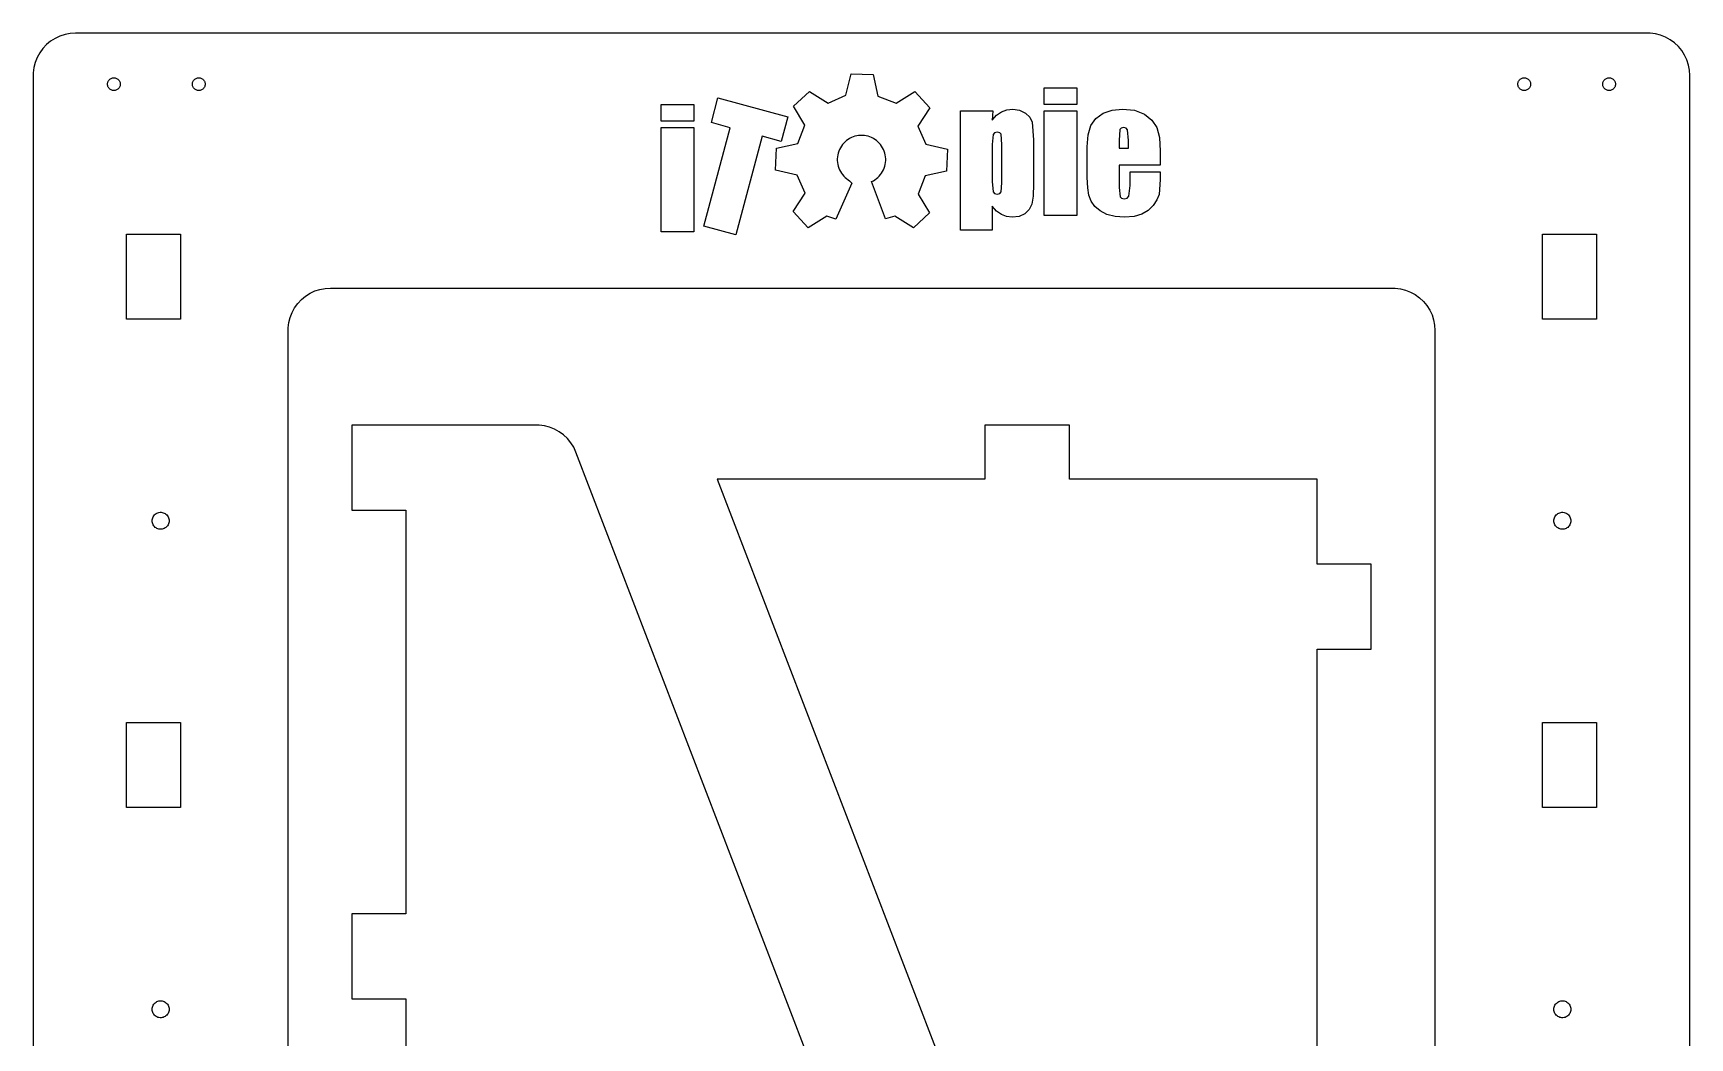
# Model space of a CAD drawing. Header units: millimetres. Extents: x -400 to 400, y 10 to 533.
# Drawn here: x -400 to -10, y 246.2 to 482.7 of the extents above; entities that cross this region are included whole.
import ezdxf

# ---------------------------------------------------------------- set-up
doc = ezdxf.new("R2010")
doc.units = ezdxf.units.MM
doc.layers.add('iTopie_plates_layer_1', color=1, linetype='Continuous')
doc.layers.add('iTopie_plates_layer_2', color=2, linetype='Continuous')

msp = doc.modelspace()

# ---------------------------------------------------------------- linework, layer by layer
at = {"layer": 'iTopie_plates_layer_1'}
for points in [[(-10, 102.7), (-10, 472.7), (-10, 472.7), (-10.0788, 473.953), (-10.0788, 473.953), (-10.3142, 475.187), (-10.3142, 475.187), (-10.7022, 476.381), (-10.7022, 476.381), (-11.2369, 477.518), (-11.2369, 477.518), (-11.9098, 478.578), (-11.9098, 478.578), (-12.7103, 479.545), (-12.7103, 479.545), (-13.6257, 480.405), (-13.6257, 480.405), (-14.6417, 481.143), (-14.6417, 481.143), (-15.7422, 481.748), (-15.7422, 481.748), (-16.9098, 482.211), (-16.9098, 482.211), (-18.1262, 482.523), (-18.1262, 482.523), (-19.3721, 482.68), (-19.3721, 482.68), (-20, 482.68), (-20, 482.68), (-20, 482.7), (-20, 482.7), (-390, 482.7), (-390, 482.7), (-391.253, 482.621), (-391.253, 482.621), (-392.487, 482.386), (-392.487, 482.386), (-393.681, 481.998), (-393.681, 481.998), (-394.818, 481.463), (-394.818, 481.463), (-395.878, 480.79), (-395.878, 480.79), (-396.845, 479.99), (-396.845, 479.99), (-397.705, 479.074), (-397.705, 479.074), (-398.443, 478.058), (-398.443, 478.058), (-399.048, 476.958), (-399.048, 476.958), (-399.511, 475.79), (-399.511, 475.79), (-399.823, 474.574), (-399.823, 474.574), (-399.98, 473.328), (-399.98, 473.328), (-399.98, 472.7), (-399.98, 472.7), (-400, 472.7), (-400, 472.7), (-400, 102.7)], [(-381.094, 469.203), (-381.281, 469.227), (-381.281, 469.227), (-381.464, 469.273), (-381.464, 469.273), (-381.639, 469.343), (-381.639, 469.343), (-381.804, 469.434), (-381.804, 469.434), (-381.956, 469.544), (-381.956, 469.544), (-382.093, 469.673), (-382.093, 469.673), (-382.214, 469.818), (-382.214, 469.818), (-382.314, 469.977), (-382.314, 469.977), (-382.395, 470.148), (-382.395, 470.148), (-382.453, 470.327), (-382.453, 470.327), (-382.488, 470.512), (-382.488, 470.512), (-382.5, 470.7), (-382.5, 470.7), (-382.488, 470.888), (-382.488, 470.888), (-382.453, 471.073), (-382.453, 471.073), (-382.395, 471.252), (-382.395, 471.252), (-382.314, 471.423), (-382.314, 471.423), (-382.214, 471.582), (-382.214, 471.582), (-382.093, 471.727), (-382.093, 471.727), (-381.956, 471.856), (-381.956, 471.856), (-381.804, 471.966), (-381.804, 471.966), (-381.639, 472.057), (-381.639, 472.057), (-381.464, 472.127), (-381.464, 472.127), (-381.281, 472.173), (-381.281, 472.173), (-381.094, 472.197), (-381.094, 472.197), (-380.906, 472.197), (-380.906, 472.197), (-380.719, 472.173), (-380.719, 472.173), (-380.536, 472.127), (-380.536, 472.127), (-380.361, 472.057), (-380.361, 472.057), (-380.196, 471.966), (-380.196, 471.966), (-380.044, 471.856), (-380.044, 471.856), (-379.907, 471.727), (-379.907, 471.727), (-379.786, 471.582), (-379.786, 471.582), (-379.686, 471.423), (-379.686, 471.423), (-379.605, 471.252), (-379.605, 471.252), (-379.547, 471.073), (-379.547, 471.073), (-379.512, 470.888), (-379.512, 470.888), (-379.5, 470.7), (-379.5, 470.7), (-379.512, 470.512), (-379.512, 470.512), (-379.547, 470.327), (-379.547, 470.327), (-379.605, 470.148), (-379.605, 470.148), (-379.686, 469.977), (-379.686, 469.977), (-379.786, 469.818), (-379.786, 469.818), (-379.907, 469.673), (-379.907, 469.673), (-380.044, 469.544), (-380.044, 469.544), (-380.196, 469.434), (-380.196, 469.434), (-380.361, 469.343), (-380.361, 469.343), (-380.536, 469.273), (-380.536, 469.273), (-380.719, 469.227), (-380.719, 469.227), (-380.906, 469.203), (-380.906, 469.203), (-381.094, 469.203)], [(-361.094, 469.203), (-361.281, 469.227), (-361.281, 469.227), (-361.464, 469.273), (-361.464, 469.273), (-361.639, 469.343), (-361.639, 469.343), (-361.804, 469.434), (-361.804, 469.434), (-361.956, 469.544), (-361.956, 469.544), (-362.093, 469.673), (-362.093, 469.673), (-362.214, 469.818), (-362.214, 469.818), (-362.314, 469.977), (-362.314, 469.977), (-362.395, 470.148), (-362.395, 470.148), (-362.453, 470.327), (-362.453, 470.327), (-362.488, 470.512), (-362.488, 470.512), (-362.5, 470.7), (-362.5, 470.7), (-362.488, 470.888), (-362.488, 470.888), (-362.453, 471.073), (-362.453, 471.073), (-362.395, 471.252), (-362.395, 471.252), (-362.314, 471.423), (-362.314, 471.423), (-362.214, 471.582), (-362.214, 471.582), (-362.093, 471.727), (-362.093, 471.727), (-361.956, 471.856), (-361.956, 471.856), (-361.804, 471.966), (-361.804, 471.966), (-361.639, 472.057), (-361.639, 472.057), (-361.464, 472.127), (-361.464, 472.127), (-361.281, 472.173), (-361.281, 472.173), (-361.094, 472.197), (-361.094, 472.197), (-360.906, 472.197), (-360.906, 472.197), (-360.719, 472.173), (-360.719, 472.173), (-360.536, 472.127), (-360.536, 472.127), (-360.361, 472.057), (-360.361, 472.057), (-360.196, 471.966), (-360.196, 471.966), (-360.044, 471.856), (-360.044, 471.856), (-359.907, 471.727), (-359.907, 471.727), (-359.786, 471.582), (-359.786, 471.582), (-359.686, 471.423), (-359.686, 471.423), (-359.605, 471.252), (-359.605, 471.252), (-359.547, 471.073), (-359.547, 471.073), (-359.512, 470.888), (-359.512, 470.888), (-359.5, 470.7), (-359.5, 470.7), (-359.512, 470.512), (-359.512, 470.512), (-359.547, 470.327), (-359.547, 470.327), (-359.605, 470.148), (-359.605, 470.148), (-359.686, 469.977), (-359.686, 469.977), (-359.786, 469.818), (-359.786, 469.818), (-359.907, 469.673), (-359.907, 469.673), (-360.044, 469.544), (-360.044, 469.544), (-360.196, 469.434), (-360.196, 469.434), (-360.361, 469.343), (-360.361, 469.343), (-360.536, 469.273), (-360.536, 469.273), (-360.719, 469.227), (-360.719, 469.227), (-360.906, 469.203), (-360.906, 469.203), (-361.094, 469.203)], [(-49.0942, 469.203), (-49.2811, 469.227), (-49.2811, 469.227), (-49.4635, 469.273), (-49.4635, 469.273), (-49.6387, 469.343), (-49.6387, 469.343), (-49.8037, 469.434), (-49.8037, 469.434), (-49.9561, 469.544), (-49.9561, 469.544), (-50.0934, 469.673), (-50.0934, 469.673), (-50.2135, 469.818), (-50.2135, 469.818), (-50.3145, 469.977), (-50.3145, 469.977), (-50.3947, 470.148), (-50.3947, 470.148), (-50.4529, 470.327), (-50.4529, 470.327), (-50.4882, 470.512), (-50.4882, 470.512), (-50.5, 470.7), (-50.5, 470.7), (-50.4882, 470.888), (-50.4882, 470.888), (-50.4529, 471.073), (-50.4529, 471.073), (-50.3947, 471.252), (-50.3947, 471.252), (-50.3145, 471.423), (-50.3145, 471.423), (-50.2135, 471.582), (-50.2135, 471.582), (-50.0934, 471.727), (-50.0934, 471.727), (-49.9561, 471.856), (-49.9561, 471.856), (-49.8037, 471.966), (-49.8037, 471.966), (-49.6387, 472.057), (-49.6387, 472.057), (-49.4635, 472.127), (-49.4635, 472.127), (-49.2811, 472.173), (-49.2811, 472.173), (-49.0942, 472.197), (-49.0942, 472.197), (-48.9058, 472.197), (-48.9058, 472.197), (-48.7189, 472.173), (-48.7189, 472.173), (-48.5365, 472.127), (-48.5365, 472.127), (-48.3613, 472.057), (-48.3613, 472.057), (-48.1963, 471.966), (-48.1963, 471.966), (-48.0439, 471.856), (-48.0439, 471.856), (-47.9066, 471.727), (-47.9066, 471.727), (-47.7865, 471.582), (-47.7865, 471.582), (-47.6855, 471.423), (-47.6855, 471.423), (-47.6053, 471.252), (-47.6053, 471.252), (-47.5471, 471.073), (-47.5471, 471.073), (-47.5118, 470.888), (-47.5118, 470.888), (-47.5, 470.7), (-47.5, 470.7), (-47.5118, 470.512), (-47.5118, 470.512), (-47.5471, 470.327), (-47.5471, 470.327), (-47.6053, 470.148), (-47.6053, 470.148), (-47.6855, 469.977), (-47.6855, 469.977), (-47.7865, 469.818), (-47.7865, 469.818), (-47.9066, 469.673), (-47.9066, 469.673), (-48.0439, 469.544), (-48.0439, 469.544), (-48.1963, 469.434), (-48.1963, 469.434), (-48.3613, 469.343), (-48.3613, 469.343), (-48.5365, 469.273), (-48.5365, 469.273), (-48.7189, 469.227), (-48.7189, 469.227), (-48.9058, 469.203), (-48.9058, 469.203), (-49.0942, 469.203)], [(-29.0942, 469.203), (-29.2811, 469.227), (-29.2811, 469.227), (-29.4635, 469.273), (-29.4635, 469.273), (-29.6387, 469.343), (-29.6387, 469.343), (-29.8037, 469.434), (-29.8037, 469.434), (-29.9561, 469.544), (-29.9561, 469.544), (-30.0935, 469.673), (-30.0935, 469.673), (-30.2135, 469.818), (-30.2135, 469.818), (-30.3145, 469.977), (-30.3145, 469.977), (-30.3947, 470.148), (-30.3947, 470.148), (-30.4529, 470.327), (-30.4529, 470.327), (-30.4882, 470.512), (-30.4882, 470.512), (-30.5, 470.7), (-30.5, 470.7), (-30.4882, 470.888), (-30.4882, 470.888), (-30.4529, 471.073), (-30.4529, 471.073), (-30.3947, 471.252), (-30.3947, 471.252), (-30.3145, 471.423), (-30.3145, 471.423), (-30.2135, 471.582), (-30.2135, 471.582), (-30.0935, 471.727), (-30.0935, 471.727), (-29.9561, 471.856), (-29.9561, 471.856), (-29.8037, 471.966), (-29.8037, 471.966), (-29.6387, 472.057), (-29.6387, 472.057), (-29.4635, 472.127), (-29.4635, 472.127), (-29.2811, 472.173), (-29.2811, 472.173), (-29.0942, 472.197), (-29.0942, 472.197), (-28.9058, 472.197), (-28.9058, 472.197), (-28.7189, 472.173), (-28.7189, 472.173), (-28.5365, 472.127), (-28.5365, 472.127), (-28.3613, 472.057), (-28.3613, 472.057), (-28.1963, 471.966), (-28.1963, 471.966), (-28.0439, 471.856), (-28.0439, 471.856), (-27.9066, 471.727), (-27.9066, 471.727), (-27.7865, 471.582), (-27.7865, 471.582), (-27.6855, 471.423), (-27.6855, 471.423), (-27.6053, 471.252), (-27.6053, 471.252), (-27.5471, 471.073), (-27.5471, 471.073), (-27.5118, 470.888), (-27.5118, 470.888), (-27.5, 470.7), (-27.5, 470.7), (-27.5118, 470.512), (-27.5118, 470.512), (-27.5471, 470.327), (-27.5471, 470.327), (-27.6053, 470.148), (-27.6053, 470.148), (-27.6855, 469.977), (-27.6855, 469.977), (-27.7865, 469.818), (-27.7865, 469.818), (-27.9066, 469.673), (-27.9066, 469.673), (-28.0439, 469.544), (-28.0439, 469.544), (-28.1963, 469.434), (-28.1963, 469.434), (-28.3613, 469.343), (-28.3613, 469.343), (-28.5365, 469.273), (-28.5365, 469.273), (-28.7189, 469.227), (-28.7189, 469.227), (-28.9058, 469.203), (-28.9058, 469.203), (-29.0942, 469.203)], [(-378, 415.4), (-378, 435.4), (-378, 435.4), (-365.3, 435.4), (-365.3, 435.4), (-365.3, 415.4), (-365.3, 415.4), (-378, 415.4)], [(-44.7, 415.4), (-44.7, 435.4), (-44.7, 435.4), (-32, 435.4), (-32, 435.4), (-32, 415.4), (-32, 415.4), (-44.7, 415.4)], [(-340, 165.4), (-340, 412.7), (-340, 412.7), (-339.98, 412.7), (-339.98, 412.7), (-339.98, 413.328), (-339.98, 413.328), (-339.823, 414.574), (-339.823, 414.574), (-339.511, 415.79), (-339.511, 415.79), (-339.048, 416.958), (-339.048, 416.958), (-338.443, 418.058), (-338.443, 418.058), (-337.705, 419.074), (-337.705, 419.074), (-336.845, 419.99), (-336.845, 419.99), (-335.878, 420.79), (-335.878, 420.79), (-334.818, 421.463), (-334.818, 421.463), (-333.681, 421.998), (-333.681, 421.998), (-332.487, 422.386), (-332.487, 422.386), (-331.253, 422.621), (-331.253, 422.621), (-330, 422.7), (-330, 422.7), (-80, 422.7), (-80, 422.7), (-80, 422.68), (-80, 422.68), (-79.3721, 422.68), (-79.3721, 422.68), (-78.1262, 422.523), (-78.1262, 422.523), (-76.9098, 422.211), (-76.9098, 422.211), (-75.7422, 421.748), (-75.7422, 421.748), (-74.6417, 421.143), (-74.6417, 421.143), (-73.6257, 420.405), (-73.6257, 420.405), (-72.7103, 419.545), (-72.7103, 419.545), (-71.9098, 418.578), (-71.9098, 418.578), (-71.2369, 417.518), (-71.2369, 417.518), (-70.7022, 416.381), (-70.7022, 416.381), (-70.3142, 415.187), (-70.3142, 415.187), (-70.0788, 413.953), (-70.0788, 413.953), (-70, 412.7), (-70, 412.7), (-70, 165.4)], [(-171, 120.4), (-272.218, 384.081), (-272.218, 384.081), (-272.753, 385.218), (-272.753, 385.218), (-273.426, 386.278), (-273.426, 386.278), (-274.226, 387.245), (-274.226, 387.245), (-275.142, 388.105), (-275.142, 388.105), (-276.158, 388.843), (-276.158, 388.843), (-277.258, 389.448), (-277.258, 389.448), (-278.426, 389.911), (-278.426, 389.911), (-279.642, 390.223), (-279.642, 390.223), (-280.888, 390.38), (-280.888, 390.38), (-302.3, 390.38), (-302.3, 390.38), (-302.3, 390.4), (-302.3, 390.4), (-325, 390.4), (-325, 390.4), (-325, 370.4), (-325, 370.4), (-312.3, 370.4), (-312.3, 370.4), (-312.3, 275.4), (-312.3, 275.4), (-325, 275.4), (-325, 275.4), (-325, 255.4), (-325, 255.4), (-312.3, 255.4), (-312.3, 255.4), (-312.3, 160.4)], [(-97.7, 242.7), (-97.7, 337.7), (-97.7, 337.7), (-85, 337.7), (-85, 337.7), (-85, 357.7), (-85, 357.7), (-97.7, 357.7), (-97.7, 357.7), (-97.7, 377.7), (-97.7, 377.7), (-156, 377.7), (-156, 377.7), (-156, 390.4), (-156, 390.4), (-176, 390.4), (-176, 390.4), (-176, 377.7), (-176, 377.7), (-239, 377.7), (-239, 377.7), (-137.782, 114.019)], [(-370.126, 365.904), (-370.375, 365.935), (-370.375, 365.935), (-370.618, 365.998), (-370.618, 365.998), (-370.852, 366.09), (-370.852, 366.09), (-371.072, 366.211), (-371.072, 366.211), (-371.275, 366.359), (-371.275, 366.359), (-371.458, 366.531), (-371.458, 366.531), (-371.618, 366.724), (-371.618, 366.724), (-371.753, 366.936), (-371.753, 366.936), (-371.86, 367.164), (-371.86, 367.164), (-371.937, 367.403), (-371.937, 367.403), (-371.984, 367.649), (-371.984, 367.649), (-372, 367.9), (-372, 367.9), (-371.984, 368.151), (-371.984, 368.151), (-371.937, 368.397), (-371.937, 368.397), (-371.86, 368.636), (-371.86, 368.636), (-371.753, 368.863), (-371.753, 368.863), (-371.618, 369.076), (-371.618, 369.076), (-371.458, 369.269), (-371.458, 369.269), (-371.275, 369.441), (-371.275, 369.441), (-371.072, 369.589), (-371.072, 369.589), (-370.852, 369.71), (-370.852, 369.71), (-370.618, 369.802), (-370.618, 369.802), (-370.375, 369.865), (-370.375, 369.865), (-370.126, 369.896), (-370.126, 369.896), (-369.874, 369.896), (-369.874, 369.896), (-369.625, 369.865), (-369.625, 369.865), (-369.382, 369.802), (-369.382, 369.802), (-369.148, 369.71), (-369.148, 369.71), (-368.928, 369.589), (-368.928, 369.589), (-368.725, 369.441), (-368.725, 369.441), (-368.542, 369.269), (-368.542, 369.269), (-368.382, 369.076), (-368.382, 369.076), (-368.247, 368.863), (-368.247, 368.863), (-368.14, 368.636), (-368.14, 368.636), (-368.063, 368.397), (-368.063, 368.397), (-368.016, 368.151), (-368.016, 368.151), (-368, 367.9), (-368, 367.9), (-368.016, 367.649), (-368.016, 367.649), (-368.063, 367.403), (-368.063, 367.403), (-368.14, 367.164), (-368.14, 367.164), (-368.247, 366.936), (-368.247, 366.936), (-368.382, 366.724), (-368.382, 366.724), (-368.542, 366.531), (-368.542, 366.531), (-368.725, 366.359), (-368.725, 366.359), (-368.928, 366.211), (-368.928, 366.211), (-369.148, 366.09), (-369.148, 366.09), (-369.382, 365.998), (-369.382, 365.998), (-369.625, 365.935), (-369.625, 365.935), (-369.874, 365.904), (-369.874, 365.904), (-370.126, 365.904)], [(-40.1256, 365.904), (-40.3748, 365.935), (-40.3748, 365.935), (-40.618, 365.998), (-40.618, 365.998), (-40.8515, 366.09), (-40.8515, 366.09), (-41.0716, 366.211), (-41.0716, 366.211), (-41.2748, 366.359), (-41.2748, 366.359), (-41.4579, 366.531), (-41.4579, 366.531), (-41.618, 366.724), (-41.618, 366.724), (-41.7526, 366.936), (-41.7526, 366.936), (-41.8595, 367.164), (-41.8595, 367.164), (-41.9372, 367.403), (-41.9372, 367.403), (-41.9842, 367.649), (-41.9842, 367.649), (-42, 367.9), (-42, 367.9), (-41.9842, 368.151), (-41.9842, 368.151), (-41.9372, 368.397), (-41.9372, 368.397), (-41.8595, 368.636), (-41.8595, 368.636), (-41.7526, 368.863), (-41.7526, 368.863), (-41.618, 369.076), (-41.618, 369.076), (-41.4579, 369.269), (-41.4579, 369.269), (-41.2748, 369.441), (-41.2748, 369.441), (-41.0716, 369.589), (-41.0716, 369.589), (-40.8515, 369.71), (-40.8515, 369.71), (-40.618, 369.802), (-40.618, 369.802), (-40.3748, 369.865), (-40.3748, 369.865), (-40.1256, 369.896), (-40.1256, 369.896), (-39.8744, 369.896), (-39.8744, 369.896), (-39.6252, 369.865), (-39.6252, 369.865), (-39.382, 369.802), (-39.382, 369.802), (-39.1485, 369.71), (-39.1485, 369.71), (-38.9284, 369.589), (-38.9284, 369.589), (-38.7252, 369.441), (-38.7252, 369.441), (-38.5421, 369.269), (-38.5421, 369.269), (-38.382, 369.076), (-38.382, 369.076), (-38.2474, 368.863), (-38.2474, 368.863), (-38.1405, 368.636), (-38.1405, 368.636), (-38.0628, 368.397), (-38.0628, 368.397), (-38.0158, 368.151), (-38.0158, 368.151), (-38, 367.9), (-38, 367.9), (-38.0158, 367.649), (-38.0158, 367.649), (-38.0628, 367.403), (-38.0628, 367.403), (-38.1405, 367.164), (-38.1405, 367.164), (-38.2474, 366.936), (-38.2474, 366.936), (-38.382, 366.724), (-38.382, 366.724), (-38.5421, 366.531), (-38.5421, 366.531), (-38.7252, 366.359), (-38.7252, 366.359), (-38.9284, 366.211), (-38.9284, 366.211), (-39.1485, 366.09), (-39.1485, 366.09), (-39.382, 365.998), (-39.382, 365.998), (-39.6252, 365.935), (-39.6252, 365.935), (-39.8744, 365.904), (-39.8744, 365.904), (-40.1256, 365.904)], [(-378, 300.4), (-378, 320.4), (-378, 320.4), (-365.3, 320.4), (-365.3, 320.4), (-365.3, 300.4), (-365.3, 300.4), (-378, 300.4)], [(-44.7, 300.4), (-44.7, 320.4), (-44.7, 320.4), (-32, 320.4), (-32, 320.4), (-32, 300.4), (-32, 300.4), (-44.7, 300.4)], [(-370.126, 250.904), (-370.375, 250.935), (-370.375, 250.935), (-370.618, 250.998), (-370.618, 250.998), (-370.852, 251.09), (-370.852, 251.09), (-371.072, 251.211), (-371.072, 251.211), (-371.275, 251.359), (-371.275, 251.359), (-371.458, 251.531), (-371.458, 251.531), (-371.618, 251.724), (-371.618, 251.724), (-371.753, 251.936), (-371.753, 251.936), (-371.86, 252.164), (-371.86, 252.164), (-371.937, 252.403), (-371.937, 252.403), (-371.984, 252.649), (-371.984, 252.649), (-372, 252.9), (-372, 252.9), (-371.984, 253.151), (-371.984, 253.151), (-371.937, 253.397), (-371.937, 253.397), (-371.86, 253.636), (-371.86, 253.636), (-371.753, 253.863), (-371.753, 253.863), (-371.618, 254.076), (-371.618, 254.076), (-371.458, 254.269), (-371.458, 254.269), (-371.275, 254.441), (-371.275, 254.441), (-371.072, 254.589), (-371.072, 254.589), (-370.852, 254.71), (-370.852, 254.71), (-370.618, 254.802), (-370.618, 254.802), (-370.375, 254.865), (-370.375, 254.865), (-370.126, 254.896), (-370.126, 254.896), (-369.874, 254.896), (-369.874, 254.896), (-369.625, 254.865), (-369.625, 254.865), (-369.382, 254.802), (-369.382, 254.802), (-369.148, 254.71), (-369.148, 254.71), (-368.928, 254.589), (-368.928, 254.589), (-368.725, 254.441), (-368.725, 254.441), (-368.542, 254.269), (-368.542, 254.269), (-368.382, 254.076), (-368.382, 254.076), (-368.247, 253.863), (-368.247, 253.863), (-368.14, 253.636), (-368.14, 253.636), (-368.063, 253.397), (-368.063, 253.397), (-368.016, 253.151), (-368.016, 253.151), (-368, 252.9), (-368, 252.9), (-368.016, 252.649), (-368.016, 252.649), (-368.063, 252.403), (-368.063, 252.403), (-368.14, 252.164), (-368.14, 252.164), (-368.247, 251.936), (-368.247, 251.936), (-368.382, 251.724), (-368.382, 251.724), (-368.542, 251.531), (-368.542, 251.531), (-368.725, 251.359), (-368.725, 251.359), (-368.928, 251.211), (-368.928, 251.211), (-369.148, 251.09), (-369.148, 251.09), (-369.382, 250.998), (-369.382, 250.998), (-369.625, 250.935), (-369.625, 250.935), (-369.874, 250.904), (-369.874, 250.904), (-370.126, 250.904)], [(-40.1256, 250.904), (-40.3748, 250.935), (-40.3748, 250.935), (-40.618, 250.998), (-40.618, 250.998), (-40.8515, 251.09), (-40.8515, 251.09), (-41.0716, 251.211), (-41.0716, 251.211), (-41.2748, 251.359), (-41.2748, 251.359), (-41.4579, 251.531), (-41.4579, 251.531), (-41.618, 251.724), (-41.618, 251.724), (-41.7526, 251.936), (-41.7526, 251.936), (-41.8595, 252.164), (-41.8595, 252.164), (-41.9372, 252.403), (-41.9372, 252.403), (-41.9842, 252.649), (-41.9842, 252.649), (-42, 252.9), (-42, 252.9), (-41.9842, 253.151), (-41.9842, 253.151), (-41.9372, 253.397), (-41.9372, 253.397), (-41.8595, 253.636), (-41.8595, 253.636), (-41.7526, 253.863), (-41.7526, 253.863), (-41.618, 254.076), (-41.618, 254.076), (-41.4579, 254.269), (-41.4579, 254.269), (-41.2748, 254.441), (-41.2748, 254.441), (-41.0716, 254.589), (-41.0716, 254.589), (-40.8515, 254.71), (-40.8515, 254.71), (-40.618, 254.802), (-40.618, 254.802), (-40.3748, 254.865), (-40.3748, 254.865), (-40.1256, 254.896), (-40.1256, 254.896), (-39.8744, 254.896), (-39.8744, 254.896), (-39.6252, 254.865), (-39.6252, 254.865), (-39.382, 254.802), (-39.382, 254.802), (-39.1485, 254.71), (-39.1485, 254.71), (-38.9284, 254.589), (-38.9284, 254.589), (-38.7252, 254.441), (-38.7252, 254.441), (-38.5421, 254.269), (-38.5421, 254.269), (-38.382, 254.076), (-38.382, 254.076), (-38.2474, 253.863), (-38.2474, 253.863), (-38.1405, 253.636), (-38.1405, 253.636), (-38.0628, 253.397), (-38.0628, 253.397), (-38.0158, 253.151), (-38.0158, 253.151), (-38, 252.9), (-38, 252.9), (-38.0158, 252.649), (-38.0158, 252.649), (-38.0628, 252.403), (-38.0628, 252.403), (-38.1405, 252.164), (-38.1405, 252.164), (-38.2474, 251.936), (-38.2474, 251.936), (-38.382, 251.724), (-38.382, 251.724), (-38.5421, 251.531), (-38.5421, 251.531), (-38.7252, 251.359), (-38.7252, 251.359), (-38.9284, 251.211), (-38.9284, 251.211), (-39.1485, 251.09), (-39.1485, 251.09), (-39.382, 250.998), (-39.382, 250.998), (-39.6252, 250.935), (-39.6252, 250.935), (-39.8744, 250.904), (-39.8744, 250.904), (-40.1256, 250.904)]]:
    msp.add_lwpolyline(points, dxfattribs=at)
at = {"layer": 'iTopie_plates_layer_2'}
for points in [[(-10, 102.7), (-10, 472.7), (-10, 472.7), (-10.0788, 473.953), (-10.0788, 473.953), (-10.3142, 475.187), (-10.3142, 475.187), (-10.7022, 476.381), (-10.7022, 476.381), (-11.2369, 477.518), (-11.2369, 477.518), (-11.9098, 478.578), (-11.9098, 478.578), (-12.7103, 479.545), (-12.7103, 479.545), (-13.6257, 480.405), (-13.6257, 480.405), (-14.6417, 481.143), (-14.6417, 481.143), (-15.7422, 481.748), (-15.7422, 481.748), (-16.9098, 482.211), (-16.9098, 482.211), (-18.1262, 482.523), (-18.1262, 482.523), (-19.3721, 482.68), (-19.3721, 482.68), (-20, 482.68), (-20, 482.68), (-20, 482.7), (-20, 482.7), (-390, 482.7), (-390, 482.7), (-391.253, 482.621), (-391.253, 482.621), (-392.487, 482.386), (-392.487, 482.386), (-393.681, 481.998), (-393.681, 481.998), (-394.818, 481.463), (-394.818, 481.463), (-395.878, 480.79), (-395.878, 480.79), (-396.845, 479.99), (-396.845, 479.99), (-397.705, 479.074), (-397.705, 479.074), (-398.443, 478.058), (-398.443, 478.058), (-399.048, 476.958), (-399.048, 476.958), (-399.511, 475.79), (-399.511, 475.79), (-399.823, 474.574), (-399.823, 474.574), (-399.98, 473.328), (-399.98, 473.328), (-399.98, 472.7), (-399.98, 472.7), (-400, 472.7), (-400, 472.7), (-400, 102.7)], [(-381.094, 469.203), (-381.281, 469.227), (-381.281, 469.227), (-381.464, 469.273), (-381.464, 469.273), (-381.639, 469.343), (-381.639, 469.343), (-381.804, 469.434), (-381.804, 469.434), (-381.956, 469.544), (-381.956, 469.544), (-382.093, 469.673), (-382.093, 469.673), (-382.214, 469.818), (-382.214, 469.818), (-382.314, 469.977), (-382.314, 469.977), (-382.395, 470.148), (-382.395, 470.148), (-382.453, 470.327), (-382.453, 470.327), (-382.488, 470.512), (-382.488, 470.512), (-382.5, 470.7), (-382.5, 470.7), (-382.488, 470.888), (-382.488, 470.888), (-382.453, 471.073), (-382.453, 471.073), (-382.395, 471.252), (-382.395, 471.252), (-382.314, 471.423), (-382.314, 471.423), (-382.214, 471.582), (-382.214, 471.582), (-382.093, 471.727), (-382.093, 471.727), (-381.956, 471.856), (-381.956, 471.856), (-381.804, 471.966), (-381.804, 471.966), (-381.639, 472.057), (-381.639, 472.057), (-381.464, 472.127), (-381.464, 472.127), (-381.281, 472.173), (-381.281, 472.173), (-381.094, 472.197), (-381.094, 472.197), (-380.906, 472.197), (-380.906, 472.197), (-380.719, 472.173), (-380.719, 472.173), (-380.536, 472.127), (-380.536, 472.127), (-380.361, 472.057), (-380.361, 472.057), (-380.196, 471.966), (-380.196, 471.966), (-380.044, 471.856), (-380.044, 471.856), (-379.907, 471.727), (-379.907, 471.727), (-379.786, 471.582), (-379.786, 471.582), (-379.686, 471.423), (-379.686, 471.423), (-379.605, 471.252), (-379.605, 471.252), (-379.547, 471.073), (-379.547, 471.073), (-379.512, 470.888), (-379.512, 470.888), (-379.5, 470.7), (-379.5, 470.7), (-379.512, 470.512), (-379.512, 470.512), (-379.547, 470.327), (-379.547, 470.327), (-379.605, 470.148), (-379.605, 470.148), (-379.686, 469.977), (-379.686, 469.977), (-379.786, 469.818), (-379.786, 469.818), (-379.907, 469.673), (-379.907, 469.673), (-380.044, 469.544), (-380.044, 469.544), (-380.196, 469.434), (-380.196, 469.434), (-380.361, 469.343), (-380.361, 469.343), (-380.536, 469.273), (-380.536, 469.273), (-380.719, 469.227), (-380.719, 469.227), (-380.906, 469.203), (-380.906, 469.203), (-381.094, 469.203)], [(-361.094, 469.203), (-361.281, 469.227), (-361.281, 469.227), (-361.464, 469.273), (-361.464, 469.273), (-361.639, 469.343), (-361.639, 469.343), (-361.804, 469.434), (-361.804, 469.434), (-361.956, 469.544), (-361.956, 469.544), (-362.093, 469.673), (-362.093, 469.673), (-362.214, 469.818), (-362.214, 469.818), (-362.314, 469.977), (-362.314, 469.977), (-362.395, 470.148), (-362.395, 470.148), (-362.453, 470.327), (-362.453, 470.327), (-362.488, 470.512), (-362.488, 470.512), (-362.5, 470.7), (-362.5, 470.7), (-362.488, 470.888), (-362.488, 470.888), (-362.453, 471.073), (-362.453, 471.073), (-362.395, 471.252), (-362.395, 471.252), (-362.314, 471.423), (-362.314, 471.423), (-362.214, 471.582), (-362.214, 471.582), (-362.093, 471.727), (-362.093, 471.727), (-361.956, 471.856), (-361.956, 471.856), (-361.804, 471.966), (-361.804, 471.966), (-361.639, 472.057), (-361.639, 472.057), (-361.464, 472.127), (-361.464, 472.127), (-361.281, 472.173), (-361.281, 472.173), (-361.094, 472.197), (-361.094, 472.197), (-360.906, 472.197), (-360.906, 472.197), (-360.719, 472.173), (-360.719, 472.173), (-360.536, 472.127), (-360.536, 472.127), (-360.361, 472.057), (-360.361, 472.057), (-360.196, 471.966), (-360.196, 471.966), (-360.044, 471.856), (-360.044, 471.856), (-359.907, 471.727), (-359.907, 471.727), (-359.786, 471.582), (-359.786, 471.582), (-359.686, 471.423), (-359.686, 471.423), (-359.605, 471.252), (-359.605, 471.252), (-359.547, 471.073), (-359.547, 471.073), (-359.512, 470.888), (-359.512, 470.888), (-359.5, 470.7), (-359.5, 470.7), (-359.512, 470.512), (-359.512, 470.512), (-359.547, 470.327), (-359.547, 470.327), (-359.605, 470.148), (-359.605, 470.148), (-359.686, 469.977), (-359.686, 469.977), (-359.786, 469.818), (-359.786, 469.818), (-359.907, 469.673), (-359.907, 469.673), (-360.044, 469.544), (-360.044, 469.544), (-360.196, 469.434), (-360.196, 469.434), (-360.361, 469.343), (-360.361, 469.343), (-360.536, 469.273), (-360.536, 469.273), (-360.719, 469.227), (-360.719, 469.227), (-360.906, 469.203), (-360.906, 469.203), (-361.094, 469.203)], [(-197.123, 439.65), (-199.323, 439.022), (-199.323, 439.022), (-202.613, 447.74), (-202.613, 447.74), (-202.214, 447.943), (-202.214, 447.943), (-201.831, 448.178), (-201.831, 448.178), (-201.468, 448.441), (-201.468, 448.441), (-201.127, 448.732), (-201.127, 448.732), (-200.81, 449.049), (-200.81, 449.049), (-200.519, 449.389), (-200.519, 449.389), (-200.255, 449.752), (-200.255, 449.752), (-200.021, 450.135), (-200.021, 450.135), (-199.816, 450.534), (-199.816, 450.534), (-199.645, 450.948), (-199.645, 450.948), (-199.506, 451.374), (-199.506, 451.374), (-199.401, 451.81), (-199.401, 451.81), (-199.331, 452.253), (-199.331, 452.253), (-199.296, 452.7), (-199.296, 452.7), (-199.296, 453.148), (-199.296, 453.148), (-199.33, 453.596), (-199.33, 453.596), (-199.4, 454.038), (-199.4, 454.038), (-199.505, 454.474), (-199.505, 454.474), (-199.644, 454.9), (-199.644, 454.9), (-199.815, 455.315), (-199.815, 455.315), (-200.019, 455.715), (-200.019, 455.715), (-200.253, 456.096), (-200.253, 456.096), (-200.516, 456.46), (-200.516, 456.46), (-200.808, 456.801), (-200.808, 456.801), (-201.124, 457.118), (-201.124, 457.118), (-201.465, 457.409), (-201.465, 457.409), (-201.828, 457.673), (-201.828, 457.673), (-202.21, 457.907), (-202.21, 457.907), (-202.609, 458.11), (-202.609, 458.11), (-203.023, 458.282), (-203.023, 458.282), (-203.45, 458.421), (-203.45, 458.421), (-203.886, 458.525), (-203.886, 458.525), (-204.329, 458.596), (-204.329, 458.596), (-204.775, 458.631), (-204.775, 458.631), (-205.225, 458.631), (-205.225, 458.631), (-205.671, 458.596), (-205.671, 458.596), (-206.114, 458.525), (-206.114, 458.525), (-206.55, 458.421), (-206.55, 458.421), (-206.977, 458.282), (-206.977, 458.282), (-207.391, 458.11), (-207.391, 458.11), (-207.79, 457.907), (-207.79, 457.907), (-208.172, 457.673), (-208.172, 457.673), (-208.535, 457.409), (-208.535, 457.409), (-208.876, 457.118), (-208.876, 457.118), (-209.192, 456.801), (-209.192, 456.801), (-209.484, 456.46), (-209.484, 456.46), (-209.747, 456.096), (-209.747, 456.096), (-209.981, 455.715), (-209.981, 455.715), (-210.185, 455.315), (-210.185, 455.315), (-210.356, 454.9), (-210.356, 454.9), (-210.495, 454.474), (-210.495, 454.474), (-210.6, 454.038), (-210.6, 454.038), (-210.67, 453.596), (-210.67, 453.596), (-210.704, 453.148), (-210.704, 453.148), (-210.704, 452.7), (-210.704, 452.7), (-210.669, 452.253), (-210.669, 452.253), (-210.599, 451.81), (-210.599, 451.81), (-210.494, 451.374), (-210.494, 451.374), (-210.355, 450.948), (-210.355, 450.948), (-210.184, 450.534), (-210.184, 450.534), (-209.979, 450.135), (-209.979, 450.135), (-209.745, 449.752), (-209.745, 449.752), (-209.481, 449.389), (-209.481, 449.389), (-209.19, 449.049), (-209.19, 449.049), (-208.873, 448.732), (-208.873, 448.732), (-208.532, 448.441), (-208.532, 448.441), (-208.169, 448.178), (-208.169, 448.178), (-207.786, 447.943), (-207.786, 447.943), (-207.255, 447.405), (-207.255, 447.405), (-211.019, 438.88), (-211.019, 438.88), (-213.123, 439.625), (-213.123, 439.625), (-217.542, 436.89), (-217.542, 436.89), (-221.067, 440.715), (-221.067, 440.715), (-218.276, 445.049), (-218.276, 445.049), (-220.149, 449.265), (-220.149, 449.265), (-225.208, 450.456), (-225.208, 450.456), (-224.996, 455.652), (-224.996, 455.652), (-219.958, 456.744), (-219.958, 456.744), (-218.301, 461.05), (-218.301, 461.05), (-221.035, 465.469), (-221.035, 465.469), (-217.212, 468.993), (-217.212, 468.993), (-212.877, 466.202), (-212.877, 466.202), (-208.661, 468.076), (-208.661, 468.076), (-207.47, 473.134), (-207.47, 473.134), (-202.273, 472.923), (-202.273, 472.923), (-201.183, 467.884), (-201.183, 467.884), (-196.877, 466.227), (-196.877, 466.227), (-192.458, 468.962), (-192.458, 468.962), (-188.933, 465.137), (-188.933, 465.137), (-191.724, 460.804), (-191.724, 460.804), (-189.851, 456.588), (-189.851, 456.588), (-184.792, 455.396), (-184.792, 455.396), (-185.004, 450.2), (-185.004, 450.2), (-190.042, 449.108), (-190.042, 449.108), (-191.699, 444.803), (-191.699, 444.803), (-188.965, 440.384), (-188.965, 440.384), (-192.788, 436.859), (-192.788, 436.859), (-197.123, 439.65)], [(-49.0942, 469.203), (-49.2811, 469.227), (-49.2811, 469.227), (-49.4635, 469.273), (-49.4635, 469.273), (-49.6387, 469.343), (-49.6387, 469.343), (-49.8037, 469.434), (-49.8037, 469.434), (-49.9561, 469.544), (-49.9561, 469.544), (-50.0934, 469.673), (-50.0934, 469.673), (-50.2135, 469.818), (-50.2135, 469.818), (-50.3145, 469.977), (-50.3145, 469.977), (-50.3947, 470.148), (-50.3947, 470.148), (-50.4529, 470.327), (-50.4529, 470.327), (-50.4882, 470.512), (-50.4882, 470.512), (-50.5, 470.7), (-50.5, 470.7), (-50.4882, 470.888), (-50.4882, 470.888), (-50.4529, 471.073), (-50.4529, 471.073), (-50.3947, 471.252), (-50.3947, 471.252), (-50.3145, 471.423), (-50.3145, 471.423), (-50.2135, 471.582), (-50.2135, 471.582), (-50.0934, 471.727), (-50.0934, 471.727), (-49.9561, 471.856), (-49.9561, 471.856), (-49.8037, 471.966), (-49.8037, 471.966), (-49.6387, 472.057), (-49.6387, 472.057), (-49.4635, 472.127), (-49.4635, 472.127), (-49.2811, 472.173), (-49.2811, 472.173), (-49.0942, 472.197), (-49.0942, 472.197), (-48.9058, 472.197), (-48.9058, 472.197), (-48.7189, 472.173), (-48.7189, 472.173), (-48.5365, 472.127), (-48.5365, 472.127), (-48.3613, 472.057), (-48.3613, 472.057), (-48.1963, 471.966), (-48.1963, 471.966), (-48.0439, 471.856), (-48.0439, 471.856), (-47.9066, 471.727), (-47.9066, 471.727), (-47.7865, 471.582), (-47.7865, 471.582), (-47.6855, 471.423), (-47.6855, 471.423), (-47.6053, 471.252), (-47.6053, 471.252), (-47.5471, 471.073), (-47.5471, 471.073), (-47.5118, 470.888), (-47.5118, 470.888), (-47.5, 470.7), (-47.5, 470.7), (-47.5118, 470.512), (-47.5118, 470.512), (-47.5471, 470.327), (-47.5471, 470.327), (-47.6053, 470.148), (-47.6053, 470.148), (-47.6855, 469.977), (-47.6855, 469.977), (-47.7865, 469.818), (-47.7865, 469.818), (-47.9066, 469.673), (-47.9066, 469.673), (-48.0439, 469.544), (-48.0439, 469.544), (-48.1963, 469.434), (-48.1963, 469.434), (-48.3613, 469.343), (-48.3613, 469.343), (-48.5365, 469.273), (-48.5365, 469.273), (-48.7189, 469.227), (-48.7189, 469.227), (-48.9058, 469.203), (-48.9058, 469.203), (-49.0942, 469.203)], [(-29.0942, 469.203), (-29.2811, 469.227), (-29.2811, 469.227), (-29.4635, 469.273), (-29.4635, 469.273), (-29.6387, 469.343), (-29.6387, 469.343), (-29.8037, 469.434), (-29.8037, 469.434), (-29.9561, 469.544), (-29.9561, 469.544), (-30.0935, 469.673), (-30.0935, 469.673), (-30.2135, 469.818), (-30.2135, 469.818), (-30.3145, 469.977), (-30.3145, 469.977), (-30.3947, 470.148), (-30.3947, 470.148), (-30.4529, 470.327), (-30.4529, 470.327), (-30.4882, 470.512), (-30.4882, 470.512), (-30.5, 470.7), (-30.5, 470.7), (-30.4882, 470.888), (-30.4882, 470.888), (-30.4529, 471.073), (-30.4529, 471.073), (-30.3947, 471.252), (-30.3947, 471.252), (-30.3145, 471.423), (-30.3145, 471.423), (-30.2135, 471.582), (-30.2135, 471.582), (-30.0935, 471.727), (-30.0935, 471.727), (-29.9561, 471.856), (-29.9561, 471.856), (-29.8037, 471.966), (-29.8037, 471.966), (-29.6387, 472.057), (-29.6387, 472.057), (-29.4635, 472.127), (-29.4635, 472.127), (-29.2811, 472.173), (-29.2811, 472.173), (-29.0942, 472.197), (-29.0942, 472.197), (-28.9058, 472.197), (-28.9058, 472.197), (-28.7189, 472.173), (-28.7189, 472.173), (-28.5365, 472.127), (-28.5365, 472.127), (-28.3613, 472.057), (-28.3613, 472.057), (-28.1963, 471.966), (-28.1963, 471.966), (-28.0439, 471.856), (-28.0439, 471.856), (-27.9066, 471.727), (-27.9066, 471.727), (-27.7865, 471.582), (-27.7865, 471.582), (-27.6855, 471.423), (-27.6855, 471.423), (-27.6053, 471.252), (-27.6053, 471.252), (-27.5471, 471.073), (-27.5471, 471.073), (-27.5118, 470.888), (-27.5118, 470.888), (-27.5, 470.7), (-27.5, 470.7), (-27.5118, 470.512), (-27.5118, 470.512), (-27.5471, 470.327), (-27.5471, 470.327), (-27.6053, 470.148), (-27.6053, 470.148), (-27.6855, 469.977), (-27.6855, 469.977), (-27.7865, 469.818), (-27.7865, 469.818), (-27.9066, 469.673), (-27.9066, 469.673), (-28.0439, 469.544), (-28.0439, 469.544), (-28.1963, 469.434), (-28.1963, 469.434), (-28.3613, 469.343), (-28.3613, 469.343), (-28.5365, 469.273), (-28.5365, 469.273), (-28.7189, 469.227), (-28.7189, 469.227), (-28.9058, 469.203), (-28.9058, 469.203), (-29.0942, 469.203)], [(-162.026, 465.887), (-162.026, 469.797), (-162.026, 469.797), (-154.318, 469.797), (-154.318, 469.797), (-154.318, 465.887), (-154.318, 465.887), (-162.026, 465.887)], [(-252.18, 461.987), (-252.18, 465.896), (-252.18, 465.896), (-244.471, 465.896), (-244.471, 465.896), (-244.471, 461.987), (-244.471, 461.987), (-252.18, 461.987)], [(-242.099, 437.265), (-235.888, 460.444), (-235.888, 460.444), (-240.345, 461.638), (-240.345, 461.638), (-238.791, 467.437), (-238.791, 467.437), (-222.324, 463.025), (-222.324, 463.025), (-223.878, 457.226), (-223.878, 457.226), (-228.353, 458.426), (-228.353, 458.426), (-234.563, 435.247), (-234.563, 435.247), (-242.099, 437.265)], [(-181.724, 436.295), (-181.724, 464.386), (-181.724, 464.386), (-174.108, 464.386), (-174.108, 464.386), (-174.237, 462.214), (-174.237, 462.214), (-173.187, 463.364), (-173.187, 463.364), (-172.032, 464.181), (-172.032, 464.181), (-170.772, 464.669), (-170.772, 464.669), (-169.401, 464.831), (-169.401, 464.831), (-167.777, 464.596), (-167.777, 464.596), (-166.391, 463.895), (-166.391, 463.895), (-165.359, 462.887), (-165.359, 462.887), (-164.806, 461.736), (-164.806, 461.736), (-164.491, 457.586), (-164.491, 457.586), (-164.491, 447.227), (-164.491, 447.227), (-164.591, 444.357), (-164.591, 444.357), (-164.89, 442.456), (-164.89, 442.456), (-165.496, 441.181), (-165.496, 441.181), (-166.52, 440.195), (-166.52, 440.195), (-167.88, 439.563), (-167.88, 439.563), (-169.494, 439.352), (-169.494, 439.352), (-170.833, 439.514), (-170.833, 439.514), (-172.069, 440.002), (-172.069, 440.002), (-173.205, 440.809), (-173.205, 440.809), (-174.237, 441.932), (-174.237, 441.932), (-174.237, 436.295), (-174.237, 436.295), (-181.724, 436.295)], [(-162.026, 439.797), (-162.026, 464.386), (-162.026, 464.386), (-154.318, 464.386), (-154.318, 464.386), (-154.318, 439.797), (-154.318, 439.797), (-162.026, 439.797)], [(-145.284, 439.523), (-147.239, 440.038), (-147.239, 440.038), (-148.854, 440.85), (-148.854, 440.85), (-150.065, 441.919), (-150.065, 441.919), (-150.92, 443.174), (-150.92, 443.174), (-151.464, 444.55), (-151.464, 444.55), (-151.756, 446.312), (-151.756, 446.312), (-151.854, 448.728), (-151.854, 448.728), (-151.854, 455.899), (-151.854, 455.899), (-151.636, 458.783), (-151.636, 458.783), (-150.982, 460.986), (-150.982, 460.986), (-149.834, 462.631), (-149.834, 462.631), (-148.129, 463.84), (-148.129, 463.84), (-145.998, 464.583), (-145.998, 464.583), (-143.57, 464.831), (-143.57, 464.831), (-140.696, 464.532), (-140.696, 464.532), (-138.373, 463.636), (-138.373, 463.636), (-136.631, 462.246), (-136.631, 462.246), (-135.501, 460.467), (-135.501, 460.467), (-134.883, 458.093), (-134.883, 458.093), (-134.676, 454.917), (-134.676, 454.917), (-134.676, 451.656), (-134.676, 451.656), (-144.367, 451.656), (-144.367, 451.656), (-144.367, 446.338), (-144.367, 446.338), (-144.127, 444.188), (-144.127, 444.188), (-143.774, 443.827), (-143.774, 443.827), (-143.2, 443.707), (-143.2, 443.707), (-142.489, 443.866), (-142.489, 443.866), (-142.061, 444.346), (-142.061, 444.346), (-141.773, 446.819), (-141.773, 446.819), (-141.773, 450.062), (-141.773, 450.062), (-134.676, 450.062), (-134.676, 450.062), (-134.676, 448.247), (-134.676, 448.247), (-134.964, 444.744), (-134.964, 444.744), (-135.443, 443.479), (-135.443, 443.479), (-136.307, 442.132), (-136.307, 442.132), (-137.504, 440.916), (-137.504, 440.916), (-138.984, 440.047), (-138.984, 440.047), (-140.812, 439.526), (-140.812, 439.526), (-143.052, 439.352), (-143.052, 439.352), (-145.284, 439.523)], [(-252.18, 435.896), (-252.18, 460.486), (-252.18, 460.486), (-244.471, 460.486), (-244.471, 460.486), (-244.471, 435.896), (-244.471, 435.896), (-252.18, 435.896)], [(-142.181, 457.456), (-142.385, 459.921), (-142.385, 459.921), (-142.695, 460.338), (-142.695, 460.338), (-143.219, 460.476), (-143.219, 460.476), (-143.849, 460.358), (-143.849, 460.358), (-144.182, 460.004), (-144.182, 460.004), (-144.367, 457.456), (-144.367, 457.456), (-144.367, 455.658), (-144.367, 455.658), (-142.181, 455.658), (-142.181, 455.658), (-142.181, 457.456)], [(-172.466, 444.934), (-172.153, 445.316), (-172.153, 445.316), (-172.001, 447.445), (-172.001, 447.445), (-172, 456.518), (-172, 456.518), (-172.144, 458.894), (-172.144, 458.894), (-172.459, 459.256), (-172.459, 459.256), (-173.07, 459.376), (-173.07, 459.376), (-173.68, 459.237), (-173.68, 459.237), (-174.024, 458.82), (-174.024, 458.82), (-174.207, 456.511), (-174.207, 456.511), (-174.207, 447.752), (-174.207, 447.752), (-174.016, 445.362), (-174.016, 445.362), (-173.663, 444.945), (-173.663, 444.945), (-173.052, 444.806), (-173.052, 444.806), (-172.466, 444.934)], [(-378, 415.4), (-378, 435.4), (-378, 435.4), (-365.3, 435.4), (-365.3, 435.4), (-365.3, 415.4), (-365.3, 415.4), (-378, 415.4)], [(-44.7, 415.4), (-44.7, 435.4), (-44.7, 435.4), (-32, 435.4), (-32, 435.4), (-32, 415.4), (-32, 415.4), (-44.7, 415.4)], [(-340, 165.4), (-340, 412.7), (-340, 412.7), (-339.98, 412.7), (-339.98, 412.7), (-339.98, 413.328), (-339.98, 413.328), (-339.823, 414.574), (-339.823, 414.574), (-339.511, 415.79), (-339.511, 415.79), (-339.048, 416.958), (-339.048, 416.958), (-338.443, 418.058), (-338.443, 418.058), (-337.705, 419.074), (-337.705, 419.074), (-336.845, 419.99), (-336.845, 419.99), (-335.878, 420.79), (-335.878, 420.79), (-334.818, 421.463), (-334.818, 421.463), (-333.681, 421.998), (-333.681, 421.998), (-332.487, 422.386), (-332.487, 422.386), (-331.253, 422.621), (-331.253, 422.621), (-330, 422.7), (-330, 422.7), (-80, 422.7), (-80, 422.7), (-80, 422.68), (-80, 422.68), (-79.3721, 422.68), (-79.3721, 422.68), (-78.1262, 422.523), (-78.1262, 422.523), (-76.9098, 422.211), (-76.9098, 422.211), (-75.7422, 421.748), (-75.7422, 421.748), (-74.6417, 421.143), (-74.6417, 421.143), (-73.6257, 420.405), (-73.6257, 420.405), (-72.7103, 419.545), (-72.7103, 419.545), (-71.9098, 418.578), (-71.9098, 418.578), (-71.2369, 417.518), (-71.2369, 417.518), (-70.7022, 416.381), (-70.7022, 416.381), (-70.3142, 415.187), (-70.3142, 415.187), (-70.0788, 413.953), (-70.0788, 413.953), (-70, 412.7), (-70, 412.7), (-70, 165.4)], [(-171, 120.4), (-272.218, 384.081), (-272.218, 384.081), (-272.753, 385.218), (-272.753, 385.218), (-273.426, 386.278), (-273.426, 386.278), (-274.226, 387.245), (-274.226, 387.245), (-275.142, 388.105), (-275.142, 388.105), (-276.158, 388.843), (-276.158, 388.843), (-277.258, 389.448), (-277.258, 389.448), (-278.426, 389.911), (-278.426, 389.911), (-279.642, 390.223), (-279.642, 390.223), (-280.888, 390.38), (-280.888, 390.38), (-302.3, 390.38), (-302.3, 390.38), (-302.3, 390.4), (-302.3, 390.4), (-325, 390.4), (-325, 390.4), (-325, 370.4), (-325, 370.4), (-312.3, 370.4), (-312.3, 370.4), (-312.3, 275.4), (-312.3, 275.4), (-325, 275.4), (-325, 275.4), (-325, 255.4), (-325, 255.4), (-312.3, 255.4), (-312.3, 255.4), (-312.3, 160.4)], [(-97.7, 242.7), (-97.7, 337.7), (-97.7, 337.7), (-85, 337.7), (-85, 337.7), (-85, 357.7), (-85, 357.7), (-97.7, 357.7), (-97.7, 357.7), (-97.7, 377.7), (-97.7, 377.7), (-156, 377.7), (-156, 377.7), (-156, 390.4), (-156, 390.4), (-176, 390.4), (-176, 390.4), (-176, 377.7), (-176, 377.7), (-239, 377.7), (-239, 377.7), (-137.782, 114.019)], [(-370.126, 365.904), (-370.375, 365.935), (-370.375, 365.935), (-370.618, 365.998), (-370.618, 365.998), (-370.852, 366.09), (-370.852, 366.09), (-371.072, 366.211), (-371.072, 366.211), (-371.275, 366.359), (-371.275, 366.359), (-371.458, 366.531), (-371.458, 366.531), (-371.618, 366.724), (-371.618, 366.724), (-371.753, 366.936), (-371.753, 366.936), (-371.86, 367.164), (-371.86, 367.164), (-371.937, 367.403), (-371.937, 367.403), (-371.984, 367.649), (-371.984, 367.649), (-372, 367.9), (-372, 367.9), (-371.984, 368.151), (-371.984, 368.151), (-371.937, 368.397), (-371.937, 368.397), (-371.86, 368.636), (-371.86, 368.636), (-371.753, 368.863), (-371.753, 368.863), (-371.618, 369.076), (-371.618, 369.076), (-371.458, 369.269), (-371.458, 369.269), (-371.275, 369.441), (-371.275, 369.441), (-371.072, 369.589), (-371.072, 369.589), (-370.852, 369.71), (-370.852, 369.71), (-370.618, 369.802), (-370.618, 369.802), (-370.375, 369.865), (-370.375, 369.865), (-370.126, 369.896), (-370.126, 369.896), (-369.874, 369.896), (-369.874, 369.896), (-369.625, 369.865), (-369.625, 369.865), (-369.382, 369.802), (-369.382, 369.802), (-369.148, 369.71), (-369.148, 369.71), (-368.928, 369.589), (-368.928, 369.589), (-368.725, 369.441), (-368.725, 369.441), (-368.542, 369.269), (-368.542, 369.269), (-368.382, 369.076), (-368.382, 369.076), (-368.247, 368.863), (-368.247, 368.863), (-368.14, 368.636), (-368.14, 368.636), (-368.063, 368.397), (-368.063, 368.397), (-368.016, 368.151), (-368.016, 368.151), (-368, 367.9), (-368, 367.9), (-368.016, 367.649), (-368.016, 367.649), (-368.063, 367.403), (-368.063, 367.403), (-368.14, 367.164), (-368.14, 367.164), (-368.247, 366.936), (-368.247, 366.936), (-368.382, 366.724), (-368.382, 366.724), (-368.542, 366.531), (-368.542, 366.531), (-368.725, 366.359), (-368.725, 366.359), (-368.928, 366.211), (-368.928, 366.211), (-369.148, 366.09), (-369.148, 366.09), (-369.382, 365.998), (-369.382, 365.998), (-369.625, 365.935), (-369.625, 365.935), (-369.874, 365.904), (-369.874, 365.904), (-370.126, 365.904)], [(-40.1256, 365.904), (-40.3748, 365.935), (-40.3748, 365.935), (-40.618, 365.998), (-40.618, 365.998), (-40.8515, 366.09), (-40.8515, 366.09), (-41.0716, 366.211), (-41.0716, 366.211), (-41.2748, 366.359), (-41.2748, 366.359), (-41.4579, 366.531), (-41.4579, 366.531), (-41.618, 366.724), (-41.618, 366.724), (-41.7526, 366.936), (-41.7526, 366.936), (-41.8595, 367.164), (-41.8595, 367.164), (-41.9372, 367.403), (-41.9372, 367.403), (-41.9842, 367.649), (-41.9842, 367.649), (-42, 367.9), (-42, 367.9), (-41.9842, 368.151), (-41.9842, 368.151), (-41.9372, 368.397), (-41.9372, 368.397), (-41.8595, 368.636), (-41.8595, 368.636), (-41.7526, 368.863), (-41.7526, 368.863), (-41.618, 369.076), (-41.618, 369.076), (-41.4579, 369.269), (-41.4579, 369.269), (-41.2748, 369.441), (-41.2748, 369.441), (-41.0716, 369.589), (-41.0716, 369.589), (-40.8515, 369.71), (-40.8515, 369.71), (-40.618, 369.802), (-40.618, 369.802), (-40.3748, 369.865), (-40.3748, 369.865), (-40.1256, 369.896), (-40.1256, 369.896), (-39.8744, 369.896), (-39.8744, 369.896), (-39.6252, 369.865), (-39.6252, 369.865), (-39.382, 369.802), (-39.382, 369.802), (-39.1485, 369.71), (-39.1485, 369.71), (-38.9284, 369.589), (-38.9284, 369.589), (-38.7252, 369.441), (-38.7252, 369.441), (-38.5421, 369.269), (-38.5421, 369.269), (-38.382, 369.076), (-38.382, 369.076), (-38.2474, 368.863), (-38.2474, 368.863), (-38.1405, 368.636), (-38.1405, 368.636), (-38.0628, 368.397), (-38.0628, 368.397), (-38.0158, 368.151), (-38.0158, 368.151), (-38, 367.9), (-38, 367.9), (-38.0158, 367.649), (-38.0158, 367.649), (-38.0628, 367.403), (-38.0628, 367.403), (-38.1405, 367.164), (-38.1405, 367.164), (-38.2474, 366.936), (-38.2474, 366.936), (-38.382, 366.724), (-38.382, 366.724), (-38.5421, 366.531), (-38.5421, 366.531), (-38.7252, 366.359), (-38.7252, 366.359), (-38.9284, 366.211), (-38.9284, 366.211), (-39.1485, 366.09), (-39.1485, 366.09), (-39.382, 365.998), (-39.382, 365.998), (-39.6252, 365.935), (-39.6252, 365.935), (-39.8744, 365.904), (-39.8744, 365.904), (-40.1256, 365.904)], [(-378, 300.4), (-378, 320.4), (-378, 320.4), (-365.3, 320.4), (-365.3, 320.4), (-365.3, 300.4), (-365.3, 300.4), (-378, 300.4)], [(-44.7, 300.4), (-44.7, 320.4), (-44.7, 320.4), (-32, 320.4), (-32, 320.4), (-32, 300.4), (-32, 300.4), (-44.7, 300.4)], [(-370.126, 250.904), (-370.375, 250.935), (-370.375, 250.935), (-370.618, 250.998), (-370.618, 250.998), (-370.852, 251.09), (-370.852, 251.09), (-371.072, 251.211), (-371.072, 251.211), (-371.275, 251.359), (-371.275, 251.359), (-371.458, 251.531), (-371.458, 251.531), (-371.618, 251.724), (-371.618, 251.724), (-371.753, 251.936), (-371.753, 251.936), (-371.86, 252.164), (-371.86, 252.164), (-371.937, 252.403), (-371.937, 252.403), (-371.984, 252.649), (-371.984, 252.649), (-372, 252.9), (-372, 252.9), (-371.984, 253.151), (-371.984, 253.151), (-371.937, 253.397), (-371.937, 253.397), (-371.86, 253.636), (-371.86, 253.636), (-371.753, 253.863), (-371.753, 253.863), (-371.618, 254.076), (-371.618, 254.076), (-371.458, 254.269), (-371.458, 254.269), (-371.275, 254.441), (-371.275, 254.441), (-371.072, 254.589), (-371.072, 254.589), (-370.852, 254.71), (-370.852, 254.71), (-370.618, 254.802), (-370.618, 254.802), (-370.375, 254.865), (-370.375, 254.865), (-370.126, 254.896), (-370.126, 254.896), (-369.874, 254.896), (-369.874, 254.896), (-369.625, 254.865), (-369.625, 254.865), (-369.382, 254.802), (-369.382, 254.802), (-369.148, 254.71), (-369.148, 254.71), (-368.928, 254.589), (-368.928, 254.589), (-368.725, 254.441), (-368.725, 254.441), (-368.542, 254.269), (-368.542, 254.269), (-368.382, 254.076), (-368.382, 254.076), (-368.247, 253.863), (-368.247, 253.863), (-368.14, 253.636), (-368.14, 253.636), (-368.063, 253.397), (-368.063, 253.397), (-368.016, 253.151), (-368.016, 253.151), (-368, 252.9), (-368, 252.9), (-368.016, 252.649), (-368.016, 252.649), (-368.063, 252.403), (-368.063, 252.403), (-368.14, 252.164), (-368.14, 252.164), (-368.247, 251.936), (-368.247, 251.936), (-368.382, 251.724), (-368.382, 251.724), (-368.542, 251.531), (-368.542, 251.531), (-368.725, 251.359), (-368.725, 251.359), (-368.928, 251.211), (-368.928, 251.211), (-369.148, 251.09), (-369.148, 251.09), (-369.382, 250.998), (-369.382, 250.998), (-369.625, 250.935), (-369.625, 250.935), (-369.874, 250.904), (-369.874, 250.904), (-370.126, 250.904)], [(-40.1256, 250.904), (-40.3748, 250.935), (-40.3748, 250.935), (-40.618, 250.998), (-40.618, 250.998), (-40.8515, 251.09), (-40.8515, 251.09), (-41.0716, 251.211), (-41.0716, 251.211), (-41.2748, 251.359), (-41.2748, 251.359), (-41.4579, 251.531), (-41.4579, 251.531), (-41.618, 251.724), (-41.618, 251.724), (-41.7526, 251.936), (-41.7526, 251.936), (-41.8595, 252.164), (-41.8595, 252.164), (-41.9372, 252.403), (-41.9372, 252.403), (-41.9842, 252.649), (-41.9842, 252.649), (-42, 252.9), (-42, 252.9), (-41.9842, 253.151), (-41.9842, 253.151), (-41.9372, 253.397), (-41.9372, 253.397), (-41.8595, 253.636), (-41.8595, 253.636), (-41.7526, 253.863), (-41.7526, 253.863), (-41.618, 254.076), (-41.618, 254.076), (-41.4579, 254.269), (-41.4579, 254.269), (-41.2748, 254.441), (-41.2748, 254.441), (-41.0716, 254.589), (-41.0716, 254.589), (-40.8515, 254.71), (-40.8515, 254.71), (-40.618, 254.802), (-40.618, 254.802), (-40.3748, 254.865), (-40.3748, 254.865), (-40.1256, 254.896), (-40.1256, 254.896), (-39.8744, 254.896), (-39.8744, 254.896), (-39.6252, 254.865), (-39.6252, 254.865), (-39.382, 254.802), (-39.382, 254.802), (-39.1485, 254.71), (-39.1485, 254.71), (-38.9284, 254.589), (-38.9284, 254.589), (-38.7252, 254.441), (-38.7252, 254.441), (-38.5421, 254.269), (-38.5421, 254.269), (-38.382, 254.076), (-38.382, 254.076), (-38.2474, 253.863), (-38.2474, 253.863), (-38.1405, 253.636), (-38.1405, 253.636), (-38.0628, 253.397), (-38.0628, 253.397), (-38.0158, 253.151), (-38.0158, 253.151), (-38, 252.9), (-38, 252.9), (-38.0158, 252.649), (-38.0158, 252.649), (-38.0628, 252.403), (-38.0628, 252.403), (-38.1405, 252.164), (-38.1405, 252.164), (-38.2474, 251.936), (-38.2474, 251.936), (-38.382, 251.724), (-38.382, 251.724), (-38.5421, 251.531), (-38.5421, 251.531), (-38.7252, 251.359), (-38.7252, 251.359), (-38.9284, 251.211), (-38.9284, 251.211), (-39.1485, 251.09), (-39.1485, 251.09), (-39.382, 250.998), (-39.382, 250.998), (-39.6252, 250.935), (-39.6252, 250.935), (-39.8744, 250.904), (-39.8744, 250.904), (-40.1256, 250.904)]]:
    msp.add_lwpolyline(points, dxfattribs=at)

doc.saveas('drawing.dxf')
